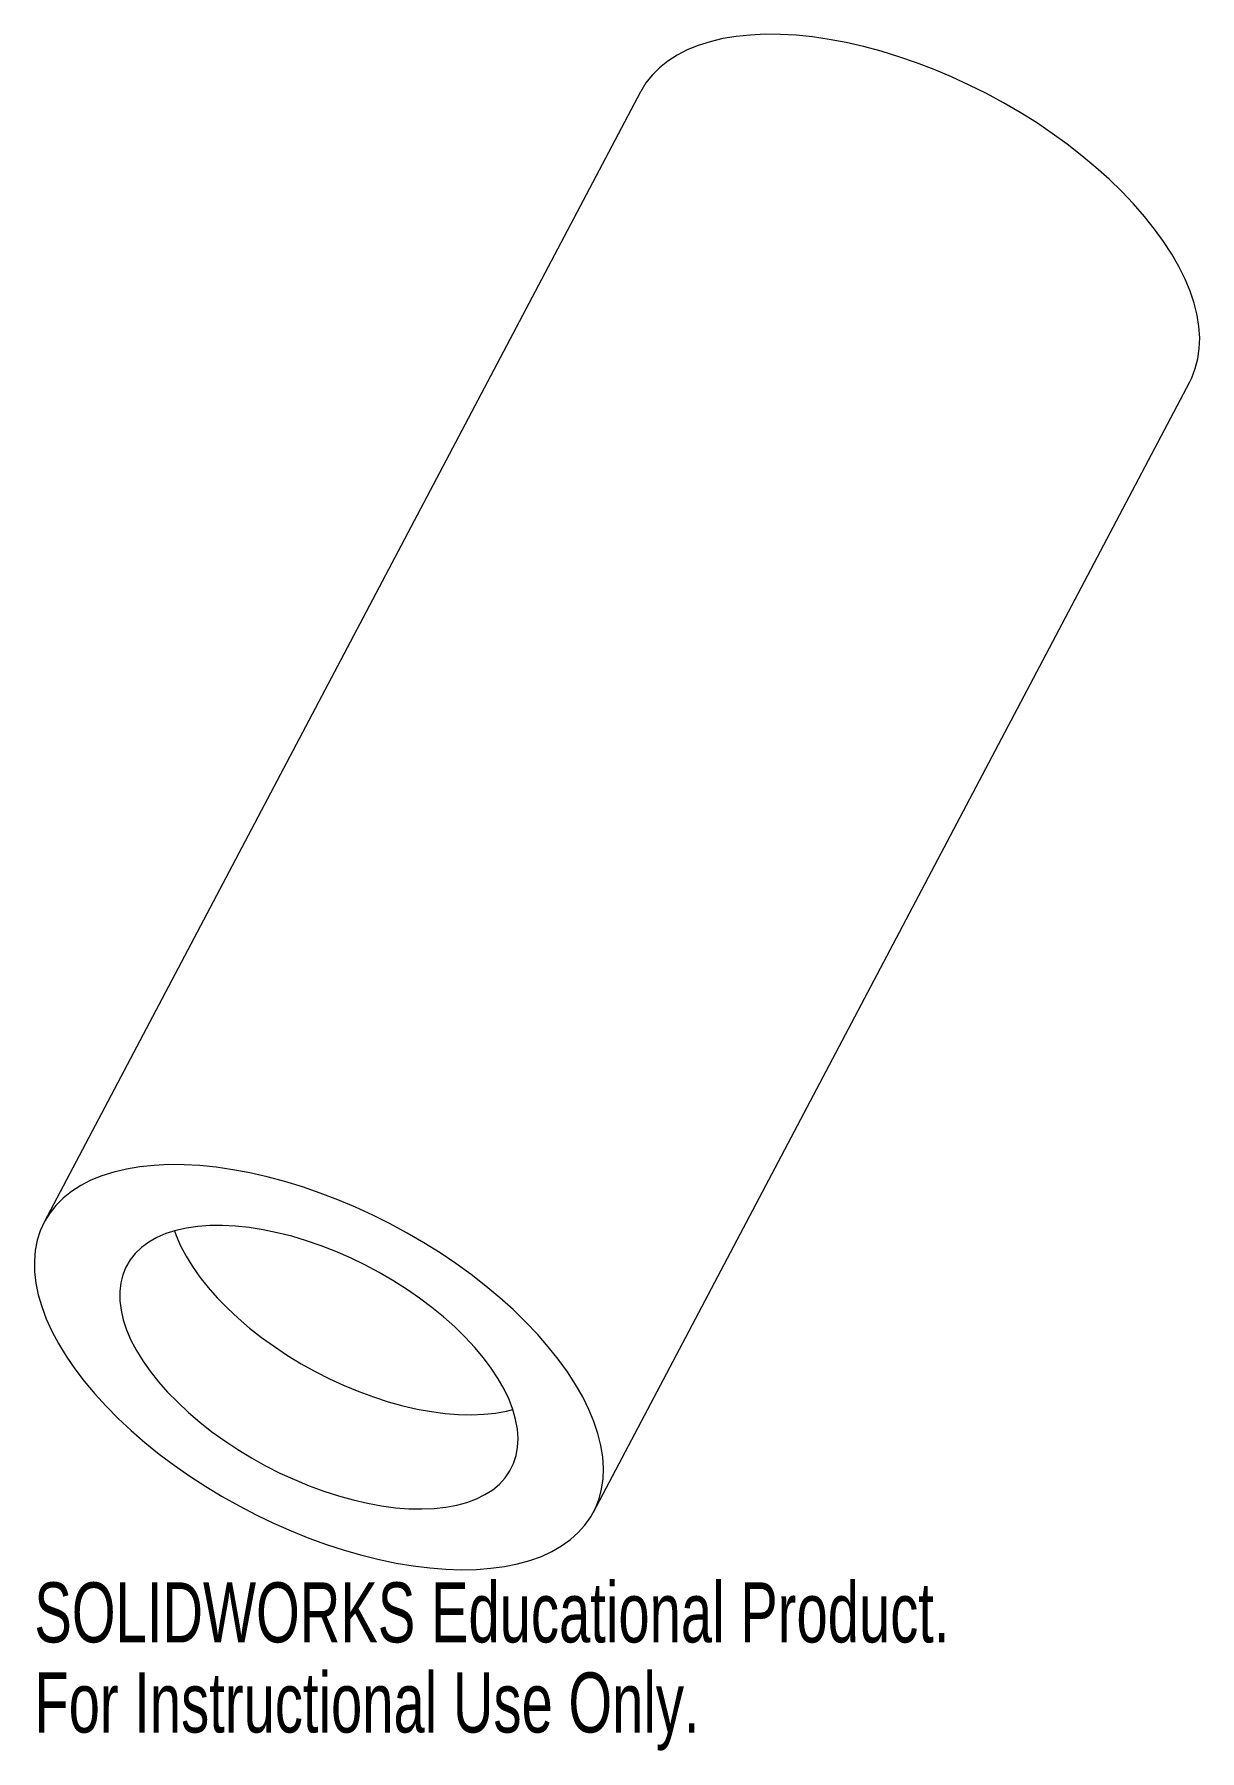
# Paper-space layout '_Trimetric' of a CAD drawing. Header units: millimetres. Extents: x -71 to 23, y -122 to 16.
import ezdxf

# ---------------------------------------------------------------- set-up
doc = ezdxf.new("R2010")
doc.units = ezdxf.units.MM
doc.styles.add('SLDTEXTSTYLE0', font='TXT', dxfattribs={"width": 0.7})

psp = doc.layouts.new('_Trimetric')

# ---------------------------------------------------------------- linework, layer by layer
at = {"color": 7, "linetype": 'Continuous', "lineweight": 15}
for p, q in [((-22.11, 11.67), (-70.11, -79.3)), ((-25.89, -102.64), (22.11, -11.67))]:
    psp.add_line(p, q, dxfattribs=at)
at = {"color": 7, "linetype": 'Continuous', "lineweight": 15, "flags": 128}
for points in [[(15.63, 4.63), (14.56, 5.59), (13.43, 6.53), (12.25, 7.45), (11.03, 8.33), (9.76, 9.19), (8.45, 10.01), (7.11, 10.79), (5.74, 11.53), (4.35, 12.22), (2.94, 12.87), (1.53, 13.47), (0.1, 14.01), (-1.32, 14.5), (-2.74, 14.94), (-4.15, 15.32), (-5.55, 15.63), (-6.92, 15.89), (-8.26, 16.09), (-9.57, 16.22), (-10.85, 16.29), (-12.08, 16.3), (-13.27, 16.24), (-14.41, 16.13), (-15.49, 15.95), (-16.51, 15.7), (-17.46, 15.4), (-18.35, 15.04), (-19.17, 14.62), (-19.91, 14.14), (-20.58, 13.61), (-21.16, 13.02), (-21.67, 12.39), (-22.09, 11.71), (-22.11, 11.67)], [(22.11, -11.67), (22.27, -11.35), (22.56, -10.6), (22.77, -9.81), (22.88, -8.98), (22.91, -8.12), (22.85, -7.22), (22.7, -6.3), (22.47, -5.35), (22.14, -4.38), (21.73, -3.4), (21.24, -2.4), (20.67, -1.39), (20.01, -0.38), (19.28, 0.63), (18.47, 1.65), (17.59, 2.65), (16.64, 3.65), (15.63, 4.63)], [(-32.37, -86.34), (-33.44, -85.38), (-34.57, -84.44), (-35.75, -83.52), (-36.98, -82.64), (-38.25, -81.78), (-39.56, -80.96), (-40.9, -80.18), (-42.26, -79.44), (-43.65, -78.75), (-45.06, -78.1), (-46.48, -77.5), (-47.9, -76.96), (-49.33, -76.47), (-50.75, -76.03), (-52.16, -75.66), (-53.55, -75.34), (-54.92, -75.08), (-56.27, -74.88), (-57.58, -74.75), (-58.85, -74.68), (-60.09, -74.67), (-61.27, -74.73), (-62.41, -74.85), (-63.49, -75.03), (-64.51, -75.27), (-65.47, -75.57), (-66.35, -75.93), (-67.17, -76.35), (-67.92, -76.83), (-68.58, -77.36), (-69.17, -77.95), (-69.67, -78.58), (-70.09, -79.26), (-70.43, -79.99), (-70.68, -80.76), (-70.84, -81.57), (-70.91, -82.42), (-70.9, -83.3), (-70.79, -84.21), (-70.6, -85.14), (-70.32, -86.1), (-69.95, -87.08), (-69.5, -88.07), (-68.97, -89.07), (-68.35, -90.08), (-67.66, -91.1), (-66.89, -92.11), (-66.04, -93.12), (-65.13, -94.12), (-64.15, -95.11), (-63.11, -96.08), (-62.01, -97.03), (-60.85, -97.96), (-59.65, -98.87), (-58.4, -99.74), (-57.11, -100.57), (-55.79, -101.38), (-54.43, -102.14), (-53.05, -102.85), (-51.65, -103.52), (-50.24, -104.15), (-48.82, -104.72), (-47.39, -105.24), (-45.97, -105.7), (-44.55, -106.11), (-43.15, -106.45), (-41.77, -106.74), (-40.41, -106.97), (-39.08, -107.13), (-37.79, -107.24), (-36.53, -107.27), (-35.32, -107.25), (-34.16, -107.16), (-33.05, -107.01), (-32, -106.8), (-31.01, -106.53), (-30.09, -106.2), (-29.24, -105.81), (-28.46, -105.36), (-27.75, -104.85), (-27.12, -104.29), (-26.58, -103.68), (-26.11, -103.02), (-25.74, -102.32), (-25.44, -101.57), (-25.24, -100.78), (-25.12, -99.95), (-25.09, -99.09), (-25.15, -98.19), (-25.3, -97.27), (-25.54, -96.32), (-25.86, -95.35), (-26.27, -94.37), (-26.76, -93.37), (-27.34, -92.36), (-27.99, -91.35), (-28.73, -90.34), (-29.53, -89.33), (-30.41, -88.32), (-31.36, -87.33), (-32.37, -86.34)], [(-37.06, -87.73), (-37.96, -86.93), (-38.91, -86.16), (-39.91, -85.41), (-40.95, -84.68), (-42.04, -84), (-43.15, -83.35), (-44.29, -82.74), (-45.46, -82.18), (-46.63, -81.67), (-47.82, -81.21), (-49, -80.8), (-50.18, -80.44), (-51.35, -80.15), (-52.5, -79.91), (-53.62, -79.73), (-54.72, -79.62), (-55.77, -79.56), (-56.79, -79.57), (-57.76, -79.64), (-58.67, -79.78), (-59.53, -79.97), (-60.32, -80.22), (-61.04, -80.54), (-61.7, -80.91), (-62.28, -81.33), (-62.78, -81.81), (-63.2, -82.34), (-63.54, -82.91), (-63.79, -83.53), (-63.96, -84.19), (-64.04, -84.89), (-64.03, -85.62), (-63.93, -86.37), (-63.75, -87.16), (-63.48, -87.96), (-63.13, -88.79), (-62.69, -89.62), (-62.18, -90.46), (-61.58, -91.3), (-60.92, -92.14), (-60.18, -92.98), (-59.37, -93.8), (-58.51, -94.61), (-57.58, -95.4), (-56.61, -96.17), (-55.58, -96.9), (-54.52, -97.61), (-53.42, -98.27), (-52.29, -98.9), (-51.14, -99.49), (-49.97, -100.02), (-48.78, -100.51), (-47.6, -100.95), (-46.42, -101.33), (-45.24, -101.66), (-44.08, -101.92), (-42.95, -102.13), (-41.83, -102.28), (-40.76, -102.36), (-39.72, -102.38), (-38.73, -102.34), (-37.79, -102.24), (-36.9, -102.08), (-36.08, -101.85), (-35.32, -101.57), (-34.63, -101.23), (-34.01, -100.83), (-33.47, -100.38), (-33.01, -99.88), (-32.63, -99.32), (-32.33, -98.73), (-32.12, -98.09), (-32, -97.41), (-31.97, -96.7), (-32.02, -95.95), (-32.16, -95.18), (-32.38, -94.38), (-32.69, -93.57), (-33.09, -92.74), (-33.56, -91.9), (-34.12, -91.06), (-34.75, -90.22), (-35.45, -89.38), (-36.22, -88.55), (-37.06, -87.73)], [(-59.62, -80), (-59.48, -80.38), (-59.13, -81.2), (-58.69, -82.04), (-58.18, -82.88), (-57.58, -83.72), (-56.92, -84.56), (-56.18, -85.4), (-55.37, -86.22), (-54.51, -87.03), (-53.58, -87.82), (-52.61, -88.58), (-51.58, -89.32), (-50.52, -90.02), (-49.42, -90.69), (-48.29, -91.32), (-47.14, -91.9), (-45.97, -92.44), (-44.78, -92.93), (-43.6, -93.37), (-42.42, -93.75), (-41.24, -94.08), (-40.08, -94.34), (-38.94, -94.55), (-37.83, -94.7), (-36.76, -94.78), (-35.72, -94.8), (-34.73, -94.76), (-33.79, -94.66), (-32.9, -94.5), (-32.39, -94.37)]]:
    psp.add_lwpolyline(points, dxfattribs=at)

# ---------------------------------------------------------------- texts
at = {"color": 7, "linetype": 'Continuous', "char_height": 4.8336, "attachment_point": 1, "style": 'SLDTEXTSTYLE0'}
for s, insert in [('SOLIDWORKS Educational Product.', (-70.91, -108.29)), ('For Instructional Use Only.', (-70.91, -115.54))]:
    psp.add_mtext(s, dxfattribs=dict(at, insert=insert))

doc.saveas('drawing.dxf')
